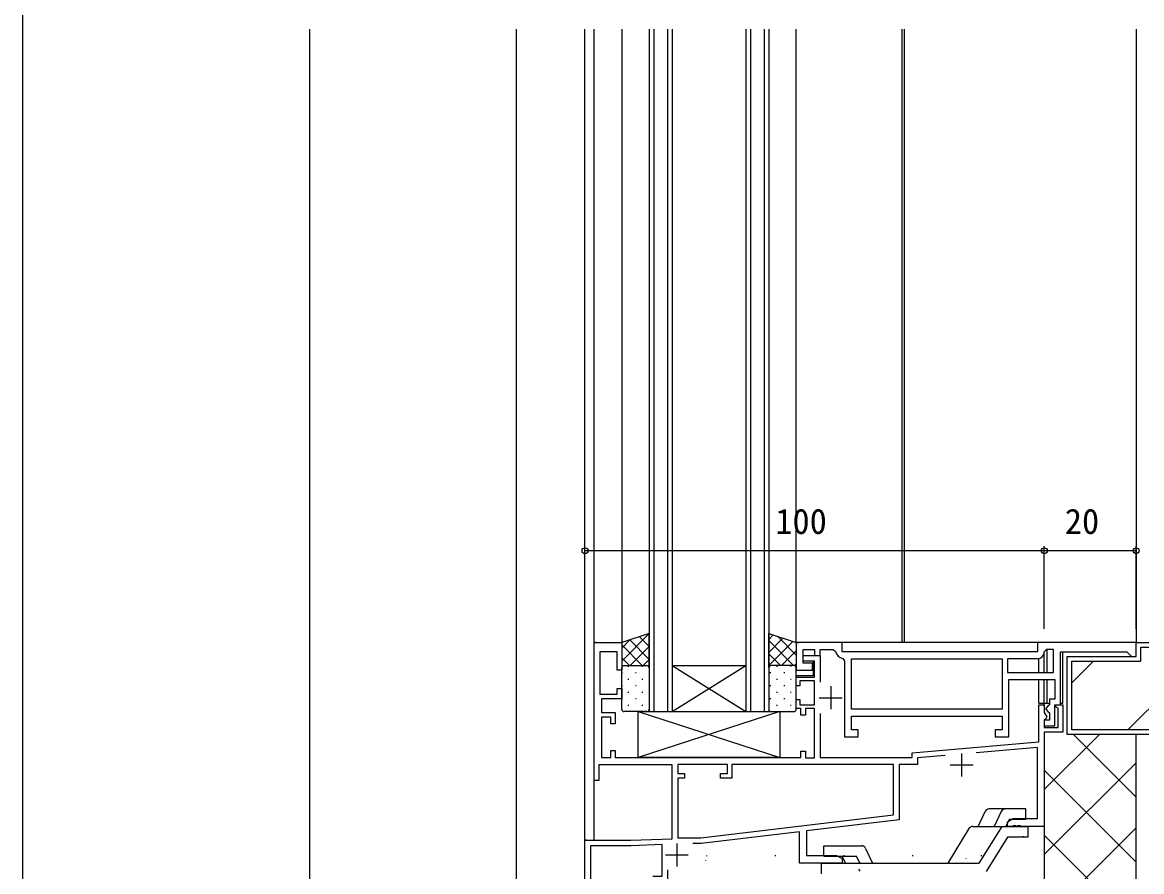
# Model space of a CAD drawing. Units: millimetres, scale not verified. Extents: x -437 to 438, y -344 to 341.
# Drawn here: x -436.8 to -193.1, y -206.6 to -21.8 of the extents above; entities that cross this region are included whole.
import ezdxf
from ezdxf.enums import TextEntityAlignment as Align

# ---------------------------------------------------------------- set-up
doc = ezdxf.new("R2010")
doc.units = ezdxf.units.MM
doc.header["$LTSCALE"] = 2
for name, color, linetype in [('0-2_YKK_11', 7, 'Continuous'), ('0-3_YKK_12', 2, 'Continuous'), ('0-4_YKK_13', 4, 'Continuous'), ('0-5_YKK_D', 6, 'Continuous'), ('0-6_YKK_ZWAK', 7, 'Continuous'), ('0-7_YSS_K', 3, 'Continuous')]:
    doc.layers.add(name, color=color, linetype=linetype)
doc.styles.add('ＭＳ ゴシック', font='')
doc.styles.get('ＭＳ ゴシック').set_extended_font_data('MS Gothic')

msp = doc.modelspace()

# ---------------------------------------------------------------- linework, layer by layer
at = {"layer": '0-2_YKK_11'}
for p, q in [((-210.832, -156.787), (-210.811, -156.787)), ((-260.821, -166.287), (-260.821, -171.287)), ((-263.321, -168.787), (-258.321, -168.787)), ((-232.321, -180.887), (-232.321, -185.887)), ((-234.821, -183.387), (-229.821, -183.387)), ((-294.321, -200.487), (-294.321, -205.487)), ((-296.821, -202.987), (-291.821, -202.987))]:
    msp.add_line(p, q, dxfattribs=at)
for points in [[(-314.321, -211.787), (-314.321, -199.787), (-304.321, -199.787), (-295.321, -199.472), (-295.321, -183.387), (-311.321, -183.387), (-311.321, -186.787), (-312.321, -186.787), (-312.321, -156.787), (-306.321, -156.787), (-306.321, -162.787), (-307.321, -162.787), (-307.321, -158.787), (-311.121, -158.787), (-311.121, -167.987), (-307.321, -167.987), (-307.321, -166.787), (-306.321, -166.787), (-306.321, -168.987), (-310.721, -168.987), (-310.721, -171.987), (-307.721, -171.987), (-307.721, -174.487), (-308.721, -174.487), (-308.721, -172.987), (-310.721, -172.987), (-310.721, -181.787), (-308.721, -181.787), (-308.721, -180.287), (-307.721, -180.287)], [(-215.821, -158.787), (-258.321, -158.787), (-258.321, -156.787), (-268.321, -156.787), (-268.321, -162.787), (-264.821, -162.787), (-264.821, -161.287), (-266.821, -161.287), (-266.821, -158.287), (-264.321, -158.287), (-264.321, -159.587), (-263.121, -159.587), (-263.121, -158.287), (-260.271, -158.287), (-259.781, -158.687)], [(-258.221, -160.246), (-257.821, -160.736), (-257.821, -177.287), (-254.821, -177.287), (-254.821, -175.787), (-256.321, -175.787), (-256.321, -172.787), (-223.521, -172.787), (-223.521, -175.787), (-225.021, -175.787), (-225.021, -177.287), (-222.021, -177.287), (-222.021, -164.787), (-212.021, -164.787), (-212.021, -169.087), (-213.221, -169.087), (-213.221, -170.287), (-213.521, -170.587), (-214.021, -171.087), (-214.021, -171.287), (-213.521, -171.787), (-213.221, -172.087), (-213.221, -173.687), (-214.321, -173.687), (-214.321, -174.887), (-212.021, -174.887), (-212.021, -170.287), (-210.821, -170.287), (-210.821, -158.787), (-196.321, -158.787), (-195.821, -159.287), (-195.321, -159.787), (-194.321, -159.787), (-194.321, -156.787), (-215.821, -156.787), (-215.821, -158.787)], [(-222.321, -163.287), (-212.321, -163.287), (-212.321, -158.287), (-213.821, -158.287), (-214.321, -158.787)], [(-307.721, -180.287), (-307.721, -181.787), (-267.321, -181.787), (-267.321, -180.387), (-266.321, -180.387), (-266.321, -181.887), (-264.321, -181.887), (-264.321, -171.087), (-266.321, -171.087), (-266.321, -172.587), (-267.321, -172.587), (-267.321, -171.087), (-268.321, -171.087), (-268.321, -169.187), (-267.521, -169.187), (-267.521, -170.287), (-264.321, -170.287), (-264.321, -165.087), (-267.521, -165.087), (-267.521, -166.187), (-268.321, -166.187), (-268.321, -164.287), (-264.321, -164.287), (-264.321, -160.787), (-266.821, -160.787), (-266.821, -159.587), (-263.121, -159.587), (-263.121, -165.388)], [(-215.821, -160.287), (-222.321, -160.287), (-222.321, -163.287)], [(-263.121, -172.185), (-263.121, -181.787), (-243.121, -181.787), (-243.121, -180.787), (-215.521, -178.372), (-215.521, -170.287), (-214.321, -170.287), (-214.321, -171.967), (-213.761, -172.937), (-214.021, -173.387), (-214.321, -173.687), (-214.321, -175.287), (-211.321, -175.287), (-211.321, -171.048), (-211.861, -170.737), (-211.741, -170.287), (-210.321, -170.287), (-210.321, -176.287), (-214.321, -176.287), (-214.321, -196.787), (-219.363, -196.787), (-219.546, -196.667), (-220.096, -196.667), (-220.279, -196.787), (-220.363, -196.787), (-220.546, -196.667), (-221.096, -196.667), (-221.279, -196.787), (-222.321, -196.787), (-222.321, -195.787), (-221.109, -195.087), (-215.821, -195.087), (-215.821, -179.603), (-229.155, -180.769)], [(-235.894, -181.359), (-241.921, -181.886), (-241.921, -183.287), (-245.921, -183.287), (-245.921, -195.352), (-266.121, -197.757), (-266.121, -203.087), (-259.534, -203.087), (-258.321, -203.787), (-258.321, -204.787), (-267.621, -204.787), (-267.621, -197.936), (-289.05, -200.487), (-290.811, -200.487)], [(-299.521, -207.587), (-297.521, -207.587), (-297.521, -200.75), (-304.3, -200.987), (-313.121, -200.987), (-313.121, -210.587)], [(-296.321, -206.259), (-296.321, -208.787)]]:
    msp.add_lwpolyline(points, dxfattribs=at)
for points in [[(-223.521, -171.287), (-256.321, -171.287), (-256.321, -160.287), (-223.521, -160.287)], [(-289.121, -199.287), (-247.121, -194.287), (-247.121, -183.287), (-282.321, -183.287), (-282.321, -186.287), (-284.821, -186.287), (-284.821, -185.287), (-283.321, -185.287), (-283.321, -183.287), (-294.121, -183.287), (-294.121, -185.287), (-292.621, -185.287), (-292.621, -186.287), (-294.121, -186.287), (-294.121, -199.287)]]:
    msp.add_lwpolyline(points, close=True, dxfattribs=at)
for centre, radius, start, end in [((-257.821, -158.287), 2, 191.53697, 258.46303), ((-215.821, -158.787), 1.5, 270.00001, 359.99999)]:
    msp.add_arc(centre, radius, start, end, dxfattribs=at)
at = {"layer": '0-3_YKK_12'}
for p, q in [((-314.321, -200.058), (-314.321, -23.324)), ((-312.321, -157.087), (-312.321, -23.324)), ((-306.321, -23.324), (-306.321, -156.787)), ((-300.321, -23.324), (-300.321, -171.787)), ((-299.321, -23.324), (-299.321, -171.787)), ((-296.321, -23.324), (-296.321, -171.787)), ((-295.321, -23.324), (-295.321, -171.787)), ((-279.321, -23.324), (-279.321, -171.787)), ((-278.321, -23.324), (-278.321, -171.787)), ((-275.321, -23.324), (-275.321, -171.787)), ((-274.321, -23.324), (-274.321, -171.787)), ((-268.321, -156.787), (-268.321, -23.324)), ((-245.321, -23.324), (-245.321, -156.787)), ((-244.821, -23.324), (-244.821, -156.787)), ((-312.021, -156.787), (-312.321, -156.787)), ((-306.821, -156.787), (-306.321, -156.787)), ((-268.321, -156.787), (-267.821, -156.787)), ((-215.321, -156.787), (-259.321, -156.787)), ((-213.721, -163.287), (-213.721, -158.287)), ((-264.621, -160.787), (-264.621, -163.987)), ((-215.521, -163.287), (-215.521, -160.256)), ((-214.321, -163.287), (-214.321, -158.787)), ((-295.321, -161.787), (-279.321, -161.787)), ((-295.321, -161.787), (-279.321, -171.787)), ((-295.321, -171.787), (-279.321, -161.787)), ((-264.621, -163.987), (-268.321, -163.987)), ((-215.521, -169.987), (-215.521, -164.787)), ((-213.721, -169.987), (-213.721, -164.787)), ((-215.521, -169.987), (-213.221, -169.987)), ((-300.321, -171.787), (-274.321, -171.787)), ((-312.321, -199.787), (-312.321, -186.487)), ((-314.021, -199.787), (-314.321, -199.787))]:
    msp.add_line(p, q, dxfattribs=at)
for points in [[(-194.321, -23.324), (-194.321, -156.787), (-194.821, -156.787)], [(-210.821, -169.987), (-210.321, -169.987), (-210.321, -158.787)], [(-214.321, -170.587), (-214.321, -169.987), (-214.321, -164.787)]]:
    msp.add_lwpolyline(points, dxfattribs=at)
at = {"layer": '0-4_YKK_13'}
for p, q in [((-306.321, -160.816), (-300.321, -154.816)), ((-300.321, -157.644), (-302.465, -155.501)), ((-300.321, -154.816), (-300.343, -154.794)), ((-274.321, -156.1), (-273.336, -155.115)), ((-274.321, -158.929), (-271.215, -155.822)), ((-268.321, -159.532), (-272.439, -155.414)), ((-306.321, -157.988), (-304.52, -156.186)), ((-306.321, -156.787), (-306.321, -162.287)), ((-301.836, -161.787), (-306.321, -157.301)), ((-300.321, -160.473), (-304.586, -156.208)), ((-304.463, -161.787), (-300.321, -157.644)), ((-268.895, -161.787), (-274.321, -156.36)), ((-274.321, -161.757), (-269.093, -156.529)), ((-268.321, -156.787), (-268.321, -162.287)), ((-304.664, -161.787), (-306.321, -160.13)), ((-301.635, -161.787), (-300.321, -160.473)), ((-271.723, -161.787), (-274.321, -159.189)), ((-271.522, -161.787), (-268.321, -158.586)), ((-306.321, -171.287), (-306.321, -162.287)), ((-305.821, -161.787), (-300.821, -161.787)), ((-304.966, -161.882), (-304.766, -161.882)), ((-301.936, -161.882), (-301.736, -161.882)), ((-300.321, -162.287), (-300.321, -171.287)), ((-274.271, -162.068), (-274.321, -162.017)), ((-274.321, -162.287), (-274.321, -171.287)), ((-268.821, -161.787), (-273.821, -161.787)), ((-272.636, -161.882), (-272.436, -161.882)), ((-269.606, -161.882), (-269.406, -161.882)), ((-268.707, -161.8), (-268.321, -161.414)), ((-268.321, -171.287), (-268.321, -162.287)), ((-306.321, -163.297), (-306.181, -163.297)), ((-304.966, -164.712), (-304.766, -164.712)), ((-303.351, -163.297), (-303.151, -163.297)), ((-301.936, -164.712), (-301.736, -164.712)), ((-274.051, -163.297), (-273.851, -163.297)), ((-272.636, -164.712), (-272.436, -164.712)), ((-271.021, -163.297), (-270.821, -163.297)), ((-269.606, -164.712), (-269.406, -164.712)), ((-306.321, -166.127), (-306.181, -166.127)), ((-304.966, -167.542), (-304.766, -167.542)), ((-303.351, -166.127), (-303.151, -166.127)), ((-301.936, -167.542), (-301.736, -167.542)), ((-274.051, -166.127), (-273.851, -166.127)), ((-272.636, -167.542), (-272.436, -167.542)), ((-271.021, -166.127), (-270.821, -166.127)), ((-269.606, -167.542), (-269.406, -167.542)), ((-306.321, -168.957), (-306.181, -168.957)), ((-304.966, -170.372), (-304.766, -170.372)), ((-303.351, -168.957), (-303.151, -168.957)), ((-301.936, -170.372), (-301.736, -170.372)), ((-274.051, -168.957), (-273.851, -168.957)), ((-272.636, -170.372), (-272.436, -170.372)), ((-271.021, -168.957), (-270.821, -168.957)), ((-269.606, -170.372), (-269.406, -170.372)), ((-300.821, -171.787), (-305.821, -171.787)), ((-302.721, -171.787), (-271.921, -181.787)), ((-271.921, -171.787), (-302.721, -181.787)), ((-302.721, -171.787), (-271.921, -171.787)), ((-302.721, -181.787), (-302.721, -171.787)), ((-273.821, -171.787), (-268.821, -171.787)), ((-228.729, -196.787), (-227.226, -193.564)), ((-218.321, -192.987), (-226.319, -192.986)), ((-223.722, -193.564), (-225.224, -196.787)), ((-218.321, -195.287), (-218.321, -192.987)), ((-230.733, -197.265), (-235.337, -204.786)), ((-229.88, -196.787), (-217.821, -196.787)), ((-223.604, -196.787), (-228.546, -204.787)), ((-221.987, -195.287), (-222.686, -196.787)), ((-218.321, -195.287), (-221.987, -195.287)), ((-217.821, -199.087), (-217.821, -196.787)), ((-222.321, -199.087), (-226.97, -206.612)), ((-217.821, -199.087), (-222.321, -199.087)), ((-262.321, -200.986), (-254.137, -200.986)), ((-262.321, -203.286), (-262.321, -200.986)), ((-253.231, -201.564), (-251.728, -204.786)), ((-262.321, -203.286), (-255.186, -203.286)), ((-257.622, -204.786), (-258.321, -203.286)), ((-254.487, -204.786), (-255.186, -203.286)), ((-262.821, -204.786), (-228.546, -204.787)), ((-262.821, -207.086), (-262.821, -204.786))]:
    msp.add_line(p, q, dxfattribs=at)
for points in [[(-300.321, -162.287), (-300.321, -154.787), (-306.321, -156.787)], [(-274.321, -162.287), (-274.321, -154.787), (-268.321, -156.787)], [(-271.921, -171.787), (-271.921, -181.787), (-302.721, -181.787)]]:
    msp.add_lwpolyline(points, dxfattribs=at)
for centre, radius, start, end in [((-305.821, -162.287), 0.5, 90, 180), ((-300.821, -162.287), 0.5, 0, 90), ((-273.821, -162.287), 0.5, 90, 180), ((-268.821, -162.287), 0.5, 0, 90), ((-305.821, -171.287), 0.5, 180, 270), ((-300.821, -171.287), 0.5, 270, 0), ((-273.821, -171.287), 0.5, 180, 270), ((-268.821, -171.287), 0.5, 270, 0), ((-226.319, -193.986), 1, 90, 155.00493), ((-222.815, -193.987), 1, 90, 154.99902), ((-229.88, -197.787), 1, 90, 148.53714), ((-254.137, -201.986), 1, 24.99483, 90)]:
    msp.add_arc(centre, radius, start, end, dxfattribs=at)
at = {"layer": '0-5_YKK_D'}
for p, q in [((-314.321, -153.787), (-314.321, -135.787)), ((-214.323, -153.787), (-214.323, -135.787)), ((-214.323, -153.787), (-214.323, -135.787)), ((-194.321, -153.787), (-194.321, -135.787)), ((-214.323, -136.787), (-314.321, -136.787)), ((-194.321, -136.787), (-214.323, -136.787))]:
    msp.add_line(p, q, dxfattribs=at)
for centre in [(-314.321, -136.787), (-214.323, -136.787), (-214.323, -136.787), (-194.321, -136.787)]:
    msp.add_circle(centre, 0.637, dxfattribs=at)
at = {"layer": '0-6_YKK_ZWAK'}
msp.add_line((-436.8, 306.5), (-436.8, -343.5), dxfattribs=at)
at = {"layer": '0-7_YSS_K'}
for p, q in [((-374.321, -23.324), (-374.321, -219.215)), ((-329.321, -23.324), (-329.321, -211.28)), ((-196.144, -175.787), (-178.144, -157.787)), ((-208.321, -165.514), (-203.594, -160.787)), ((-214.321, -188.778), (-202.329, -176.787)), ((-194.321, -190.415), (-207.95, -176.787)), ((-194.321, -308.5), (-194.321, -176.787)), ((-214.321, -202.92), (-194.321, -182.92)), ((-194.321, -204.557), (-214.321, -184.557)), ((-214.321, -196.287), (-214.321, -246.787)), ((-214.321, -217.063), (-194.321, -197.063)), ((-218.955, -198.893), (-218.939, -198.941)), ((-194.321, -218.699), (-214.321, -198.699)), ((-288.115, -204.156), (-288.099, -204.204)), ((-287.88, -203.13), (-287.88, -203.265)), ((-272.93, -203.015), (-272.93, -203.265)), ((-257.98, -203.015), (-257.98, -203.265)), ((-243.03, -203.015), (-243.03, -203.265)), ((-231.432, -203.773), (-231.415, -203.82)), ((-228.08, -203.015), (-228.08, -203.265)), ((-254.776, -206.077), (-254.5, -206.494))]:
    msp.add_line(p, q, dxfattribs=at)
for points in [[(-209.321, -176.787), (-209.321, -159.787), (-194.321, -159.787), (-194.321, -156.787), (-154.321, -156.787), (-154.321, -176.787), (-164.321, -176.787), (-164.321, -171.787), (-179.321, -171.787), (-179.321, -176.787)], [(-208.321, -175.787), (-208.321, -160.787), (-193.321, -160.787), (-193.321, -157.787), (-155.321, -157.787), (-155.321, -175.787), (-163.321, -175.787), (-163.321, -170.787), (-180.321, -170.787), (-180.321, -175.787)]]:
    msp.add_lwpolyline(points, close=True, dxfattribs=at)

# ---------------------------------------------------------------- texts
at = {"layer": '0-5_YKK_D', "style": 'ＭＳ ゴシック'}
for s, p in [('100', (-272.888, -134.787)), ('20', (-209.862, -134.787))]:
    msp.add_text(s, height=5.499, dxfattribs=at).set_placement(p, align=Align.BOTTOM_LEFT)

doc.saveas('drawing.dxf')
